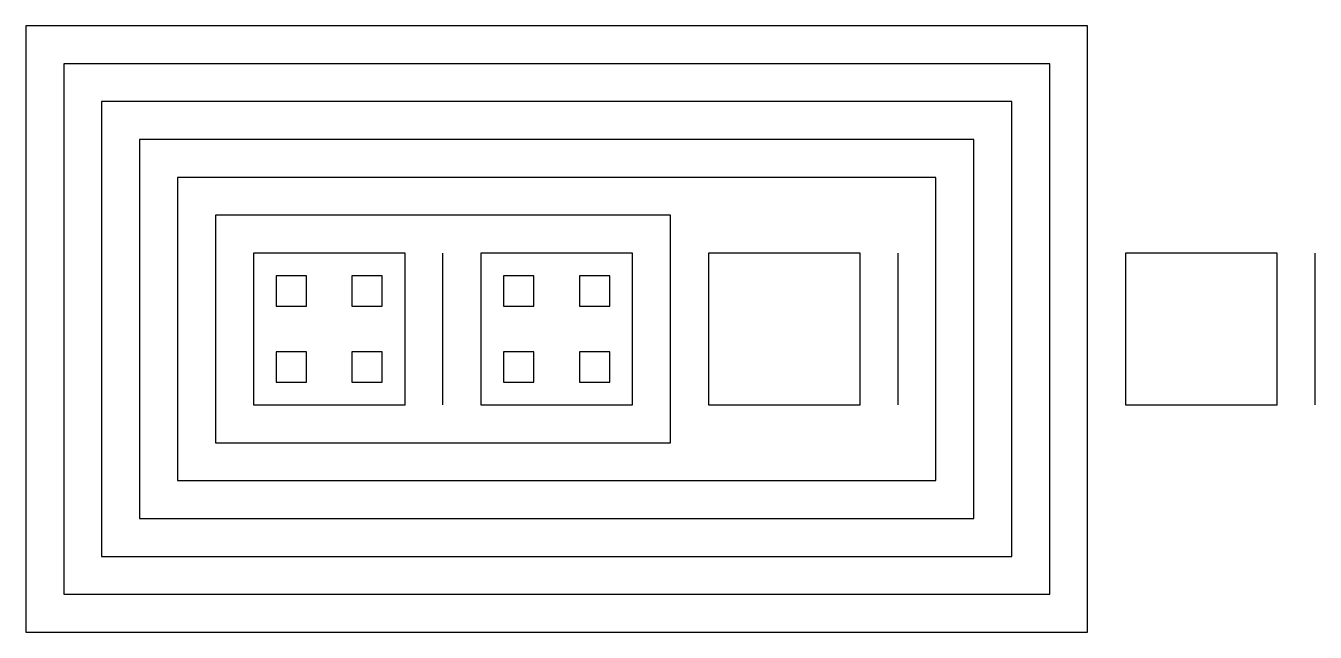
# Model space of a CAD drawing. Header units: millimetres. Extents: x 0 to 170, y 0 to 80.
import ezdxf

# ---------------------------------------------------------------- set-up
doc = ezdxf.new("R2010")
doc.units = ezdxf.units.MM
doc.header["$MEASUREMENT"] = 0
doc.layers.add('Default', color=18, linetype='Continuous', true_color=0x000000)
doc.layers.add('Layer 03', color=5, linetype='Continuous', true_color=0x0000ff)

msp = doc.modelspace()

# ---------------------------------------------------------------- linework, layer by layer
at = {"layer": 'Default'}
for points in [[(0, 0), (140, 0), (140, 80), (0, 80)], [(10, 10), (130, 10), (130, 70), (10, 70)], [(20, 20), (120, 20), (120, 60), (20, 60)], [(30, 50), (30, 30), (50, 30), (50, 50)], [(60, 50), (60, 30), (80, 30), (80, 50)], [(145, 30), (165, 30), (165, 50), (145, 50)]]:
    msp.add_lwpolyline(points, close=True, dxfattribs=at)
at = {"layer": 'Layer 03'}
for points in [[(5, 5), (135, 5), (135, 75), (5, 75)], [(15, 15), (125, 15), (125, 65), (15, 65)], [(25, 25), (85, 25), (85, 55), (25, 55)], [(90, 30), (110, 30), (110, 50), (90, 50)], [(33, 47), (33, 43), (37, 43), (37, 47)], [(43, 47), (43, 43), (47, 43), (47, 47)], [(63, 47), (63, 43), (67, 43), (67, 47)], [(73, 47), (73, 43), (77, 43), (77, 47)], [(33, 37), (33, 33), (37, 33), (37, 37)], [(43, 37), (43, 33), (47, 33), (47, 37)], [(63, 37), (63, 33), (67, 33), (67, 37)], [(73, 37), (73, 33), (77, 33), (77, 37)]]:
    msp.add_lwpolyline(points, close=True, dxfattribs=at)
for points in [[(55, 30), (55, 50)], [(115, 30), (115, 50)], [(170, 30), (170, 50)]]:
    msp.add_lwpolyline(points, dxfattribs=at)

doc.saveas('drawing.dxf')
